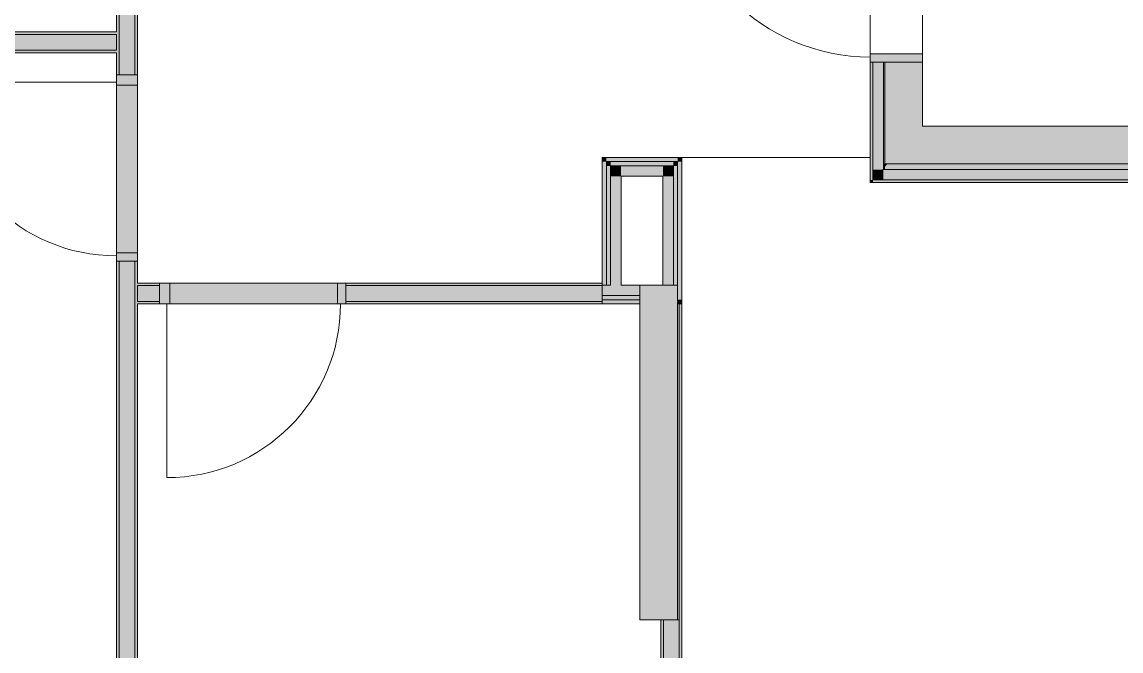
# Model space of a CAD drawing. Header units: metres. Extents: x -4 to 206, y -18 to 45.
# Drawn here: x 170.56 to 175.81, y 28.7 to 31.71 of the extents above; entities that cross this region are included whole.
import ezdxf

# ---------------------------------------------------------------- set-up
doc = ezdxf.new("R2010")
doc.units = ezdxf.units.M
doc.header["$MEASUREMENT"] = 0
for name, color, linetype in [('120 Wand Innen tragend', 7, 'Continuous'), ('130 Wand Innen', 7, 'Continuous'), ('150 Stütze', 7, 'Continuous'), ('170 Schachtwände', 7, 'Continuous'), ('815 Raumbegrenzung', 7, 'Continuous')]:
    doc.layers.add(name, color=color, linetype=linetype)
doc.linetypes.add('Grenze Bundesland', pattern='A,0,[2,415_260415_PP_VA_1_6 3 St1.Shx,S=1.5873e-05,R=0,X=0,Y=0],-0.003,0', length=0.003)

# ---------------------------------------------------------------- blocks, each defined once
blk = doc.blocks.new('Wand_39_3', base_point=(173.7142, 30.3583))
at = {"layer": '130 Wand Innen', "linetype": 'Continuous', "lineweight": 0, "true_color": 0xffffff}
blk.add_hatch(color=7, dxfattribs=at).paths.add_polyline_path([(173.6942, 30.3583), (173.6942, 28.8483), (173.7017, 28.8483), (173.7017, 30.3583)])
at = {"layer": '130 Wand Innen', "linetype": 'Continuous', "lineweight": 0, "true_color": 0x000000}
blk.add_hatch(color=18, dxfattribs=at).paths.add_polyline_path([(173.7142, 28.8483), (173.7142, 30.3583), (173.7017, 30.3583), (173.7017, 28.8483)])
at = {"layer": '130 Wand Innen', "color": 7, "linetype": 'Continuous', "lineweight": 18}
blk.add_line((173.7017, 30.3583), (173.7017, 28.8483), dxfattribs=at)
at = {"layer": '130 Wand Innen', "color": 7, "linetype": 'Continuous', "lineweight": 18, "flags": 128}
for points in [[(173.7142, 30.3583), (173.6942, 30.3583)], [(173.7142, 28.8483), (173.7142, 30.3583)], [(173.6942, 28.8483), (173.7017, 28.8483)]]:
    blk.add_lwpolyline(points, dxfattribs=at)
blk = doc.blocks.new('Wand_40_3', base_point=(171.1142, 31.5583))
at = {"layer": '130 Wand Innen', "linetype": 'Continuous', "lineweight": 0, "true_color": 0x000000}
for points in [[(171.0142, 31.6583), (168.3697, 31.6583), (168.3698, 31.6458), (171.0142, 31.6458)], [(168.37, 31.5708), (171.0142, 31.5708), (171.0142, 31.6458), (168.3698, 31.6458)], [(168.3701, 31.5583), (171.0142, 31.5583), (171.0142, 31.5708), (168.37, 31.5708)]]:
    blk.add_hatch(color=18, dxfattribs=at).paths.add_polyline_path(points)
at = {"layer": '130 Wand Innen', "color": 7, "linetype": 'Continuous', "lineweight": 18}
for p, q in [((171.0142, 31.6458), (168.3698, 31.6458)), ((168.37, 31.5708), (171.0142, 31.5708))]:
    blk.add_line(p, q, dxfattribs=at)
at = {"layer": '130 Wand Innen', "color": 7, "linetype": 'Continuous', "lineweight": 18, "flags": 128}
for points in [[(171.0142, 31.6583), (168.3697, 31.6583)], [(168.3697, 31.6583), (168.3701, 31.5583)], [(171.0142, 31.5708), (171.0142, 31.6458)], [(168.3701, 31.5583), (171.0142, 31.5583)]]:
    blk.add_lwpolyline(points, dxfattribs=at)
blk = doc.blocks.new('Wand_47_3', base_point=(174.6142, 30.9383))
at = {"layer": '120 Wand Innen tragend', "linetype": 'Continuous', "lineweight": 0, "true_color": 0x000000}
for points in [[(174.6842, 31.0283), (174.6975, 31.0283), (174.8642, 31.2083), (174.6842, 31.2083)], [(174.8642, 31.2083), (174.6975, 31.0283), (174.8642, 31.0283)], [(177.5342, 31.2083), (174.8642, 31.2083), (174.8642, 31.0283), (177.5342, 31.0283)], [(174.6267, 31.0008), (174.6267, 30.9518), (174.6721, 31.0008)], [(174.6767, 31.0008), (174.6721, 31.0008), (174.6267, 30.9518), (174.6267, 30.9508), (174.6767, 30.9508)], [(177.4767, 31.0008), (174.6767, 31.0008), (174.6767, 30.9508), (177.4767, 30.9508)], [(174.6258, 30.9508), (174.6142, 30.9508), (174.6142, 30.9383)], [(174.6258, 30.9508), (174.6142, 30.9383), (174.6267, 30.9383), (174.6267, 30.9508)], [(177.4642, 30.9508), (174.6267, 30.9508), (174.6267, 30.9383), (177.4642, 30.9383)]]:
    blk.add_hatch(color=18, dxfattribs=at).paths.add_polyline_path(points)
at = {"layer": '120 Wand Innen tragend', "linetype": 'Continuous', "lineweight": 0, "true_color": 0xffffff}
for points in [[(174.6767, 31.0283), (174.6767, 31.0058), (174.6842, 31.0139), (174.6842, 31.0283)], [(174.6842, 31.0283), (174.6842, 31.0139), (174.6975, 31.0283)], [(177.5267, 31.0283), (174.6975, 31.0283), (174.6842, 31.0139), (174.6842, 31.0008), (177.5267, 31.0008)], [(174.6842, 31.0139), (174.6767, 31.0058), (174.6767, 31.0008), (174.6842, 31.0008)]]:
    blk.add_hatch(color=7, dxfattribs=at).paths.add_polyline_path(points)
at = {"layer": '120 Wand Innen tragend', "color": 7, "linetype": 'Continuous', "lineweight": 18}
for p, q in [((174.6842, 31.2083), (174.6842, 31.0283)), ((174.6975, 31.0283), (174.6842, 31.0283)), ((174.6975, 31.0283), (174.8642, 31.0283)), ((174.8642, 31.0283), (177.5342, 31.0283))]:
    blk.add_line(p, q, dxfattribs=at)
at = {"layer": '120 Wand Innen tragend', "color": 7, "linetype": 'Continuous', "lineweight": 13}
for p, q in [((174.6767, 31.0283), (174.6767, 31.0058)), ((174.6267, 31.0008), (174.6267, 30.9518)), ((174.6767, 31.0058), (174.6767, 31.0008)), ((174.6767, 31.0008), (174.6842, 31.0008)), ((174.6842, 31.0008), (177.5267, 31.0008)), ((174.6267, 30.9518), (174.6267, 30.9508)), ((174.6267, 30.9508), (174.6767, 30.9508)), ((174.6767, 30.9508), (177.4767, 30.9508))]:
    blk.add_line(p, q, dxfattribs=at)
at = {"layer": '120 Wand Innen tragend', "color": 7, "linetype": 'Continuous', "lineweight": 18, "flags": 128}
blk.add_lwpolyline([(181.3242, 31.2083), (174.8642, 31.2083)], dxfattribs=at)
at = {"layer": '120 Wand Innen tragend', "color": 7, "linetype": 'Continuous', "lineweight": 13, "flags": 128}
for points in [[(174.6142, 30.9383), (174.6142, 30.9508)], [(174.6142, 30.9383), (177.4642, 30.9383)]]:
    blk.add_lwpolyline(points, dxfattribs=at)
blk = doc.blocks.new('Metall Zargentür Typ3 27[7]_3', base_point=(168.0292, 39.9833))
at = {"layer": '120 Wand Innen tragend', "linetype": 'Continuous', "lineweight": 0, "true_color": 0xffffff}
for points in [[(174.6142, 32.5033), (174.6142, 32.4533), (174.8642, 32.4533), (174.8642, 32.5033)], [(174.8642, 31.5133), (174.8642, 31.5533), (174.6142, 31.5533), (174.6142, 31.5133)]]:
    blk.add_hatch(color=7, dxfattribs=at).paths.add_polyline_path(points)
at = {"layer": '120 Wand Innen tragend', "color": 7, "linetype": 'Grenze Bundesland', "lineweight": 13, "ltscale": 200}
for p, q in [((174.6142, 31.5133), (174.6142, 32.5033)), ((174.8642, 31.5133), (174.8642, 32.5033))]:
    blk.add_line(p, q, dxfattribs=at)
at = {"layer": '120 Wand Innen tragend', "color": 7, "linetype": 'Continuous', "lineweight": 13}
for p, q in [((174.6142, 32.5033), (174.6142, 32.4533)), ((174.8642, 32.5033), (174.6142, 32.5033)), ((174.6142, 32.5033), (174.6267, 32.5033)), ((174.6142, 32.5033), (174.6267, 32.5033)), ((174.6267, 32.5033), (174.6767, 32.5033)), ((174.6267, 32.5033), (174.6767, 32.5033)), ((174.6767, 32.5033), (174.6842, 32.5033)), ((174.6767, 32.5033), (174.6842, 32.5033)), ((174.8642, 32.4533), (174.8642, 32.5033)), ((174.6142, 32.4683), (173.6842, 32.4683)), ((174.6142, 32.4533), (174.8642, 32.4533)), ((174.8642, 31.5533), (174.6142, 31.5533)), ((174.6142, 31.5533), (174.6142, 31.5133)), ((174.8642, 31.5133), (174.8642, 31.5533)), ((174.6142, 31.5133), (174.8642, 31.5133)), ((174.6142, 31.5133), (174.6267, 31.5133)), ((174.6142, 31.5133), (174.6267, 31.5133)), ((174.6267, 31.5133), (174.6767, 31.5133)), ((174.6267, 31.5133), (174.6767, 31.5133)), ((174.6767, 31.5133), (174.6842, 31.5133)), ((174.6767, 31.5133), (174.6842, 31.5133))]:
    blk.add_line(p, q, dxfattribs=at)
at = {"layer": '120 Wand Innen tragend', "color": 7, "linetype": 'Continuous', "lineweight": 18}
for p, q in [((174.6842, 32.5033), (174.8642, 32.5033)), ((174.6842, 32.5033), (174.8642, 32.5033)), ((174.6842, 31.5133), (174.8642, 31.5133)), ((174.6842, 31.5133), (174.8642, 31.5133))]:
    blk.add_line(p, q, dxfattribs=at)
at = {"layer": '120 Wand Innen tragend', "color": 7, "linetype": 'Continuous', "lineweight": 13}
blk.add_arc((174.6142, 32.4683), 0.93, 180, 270, dxfattribs=at)
blk = doc.blocks.new('Wand_50_3', base_point=(174.6142, 30.9383))
at = {"layer": '120 Wand Innen tragend', "linetype": 'Continuous', "lineweight": 0, "true_color": 0x000000}
for points in [[(174.6842, 32.8483), (174.6842, 32.7283), (174.7063, 32.7283), (174.8642, 32.8483)], [(174.7063, 32.7283), (174.8642, 32.7283), (174.8642, 32.8483)], [(174.6767, 32.7208), (174.6267, 32.7208), (174.6267, 32.6708), (174.6306, 32.6708), (174.6767, 32.7058)], [(174.6767, 32.6708), (174.6767, 32.7058), (174.6306, 32.6708)], [(174.6842, 32.7208), (174.6964, 32.7208), (174.7063, 32.7283), (174.6842, 32.7283)], [(174.6842, 32.7115), (174.6842, 32.5033), (174.8642, 32.5033), (174.8642, 32.7283), (174.7063, 32.7283)], [(174.6842, 32.7115), (174.6964, 32.7208), (174.6842, 32.7208)], [(174.6142, 32.6708), (174.6142, 32.6583), (174.6267, 32.6678), (174.6267, 32.6708)], [(174.6267, 32.6678), (174.6142, 32.6583), (174.6267, 32.6583)], [(174.6267, 32.6583), (174.6142, 32.6583), (174.6142, 32.5033), (174.6267, 32.5033)], [(174.6267, 32.6678), (174.6306, 32.6708), (174.6267, 32.6708)], [(174.6306, 32.6708), (174.6267, 32.6678), (174.6267, 32.5033), (174.6767, 32.5033), (174.6767, 32.6708)], [(174.6142, 30.9508), (174.6258, 30.9508), (174.6267, 30.9518), (174.6267, 31.5133), (174.6142, 31.5133)], [(174.6267, 31.0008), (174.6721, 31.0008), (174.6767, 31.0058), (174.6767, 31.5133), (174.6267, 31.5133)], [(174.6842, 31.2083), (174.8642, 31.2083), (174.8642, 31.5133), (174.6842, 31.5133)], [(174.6767, 31.0058), (174.6721, 31.0008), (174.6767, 31.0008)], [(174.6267, 30.9518), (174.6258, 30.9508), (174.6267, 30.9508)]]:
    blk.add_hatch(color=18, dxfattribs=at).paths.add_polyline_path(points)
at = {"layer": '120 Wand Innen tragend', "linetype": 'Continuous', "lineweight": 0, "true_color": 0xffffff}
for points in [[(174.6842, 32.7283), (174.6767, 32.7283), (174.6767, 32.7208), (174.6842, 32.7208)], [(174.6842, 32.7208), (174.6767, 32.7208), (174.6767, 32.7058), (174.6842, 32.7115)], [(174.6767, 32.7058), (174.6767, 32.5033), (174.6842, 32.5033), (174.6842, 32.7115)], [(174.6767, 31.0283), (174.6842, 31.0283), (174.6842, 31.5133), (174.6767, 31.5133)]]:
    blk.add_hatch(color=7, dxfattribs=at).paths.add_polyline_path(points)
at = {"layer": '120 Wand Innen tragend', "color": 7, "linetype": 'Continuous', "lineweight": 13}
for p, q in [((174.6767, 32.7208), (174.6267, 32.7208)), ((174.6767, 32.7208), (174.6767, 32.7058)), ((174.6767, 32.7058), (174.6767, 32.5033)), ((174.6267, 32.6708), (174.6142, 32.6708)), ((174.6267, 32.6708), (174.6267, 32.6678)), ((174.6267, 32.6678), (174.6267, 32.5033)), ((174.6142, 32.5033), (174.6267, 32.5033)), ((174.6267, 32.5033), (174.6767, 32.5033)), ((174.6767, 32.5033), (174.6842, 32.5033)), ((174.6142, 31.5133), (174.6267, 31.5133)), ((174.6267, 31.5133), (174.6267, 31.0008)), ((174.6267, 31.5133), (174.6767, 31.5133)), ((174.6767, 31.5133), (174.6767, 31.0283)), ((174.6767, 31.5133), (174.6842, 31.5133)), ((174.6767, 31.0283), (174.6767, 31.0058)), ((174.6267, 31.0008), (174.6267, 30.9518)), ((174.6767, 31.0058), (174.6767, 31.0008)), ((174.6267, 30.9518), (174.6267, 30.9508))]:
    blk.add_line(p, q, dxfattribs=at)
at = {"layer": '120 Wand Innen tragend', "color": 7, "linetype": 'Continuous', "lineweight": 18}
for p, q in [((174.6842, 32.7283), (174.6767, 32.7283)), ((174.6842, 32.7283), (174.6842, 32.7208)), ((174.6842, 32.7208), (174.6842, 32.7115)), ((174.6842, 32.7115), (174.6842, 32.5033)), ((174.6842, 32.5033), (174.8642, 32.5033)), ((174.6842, 31.5133), (174.6842, 31.2083)), ((174.6842, 31.5133), (174.8642, 31.5133)), ((174.6842, 31.2083), (174.6842, 31.0283))]:
    blk.add_line(p, q, dxfattribs=at)
at = {"layer": '120 Wand Innen tragend', "color": 7, "linetype": 'Continuous', "lineweight": 18, "flags": 128}
for points in [[(174.8642, 32.8483), (174.6842, 32.8483)], [(174.8642, 32.5033), (174.8642, 32.8483)], [(174.8642, 31.2083), (174.8642, 31.5133)]]:
    blk.add_lwpolyline(points, dxfattribs=at)
at = {"layer": '120 Wand Innen tragend', "color": 7, "linetype": 'Continuous', "lineweight": 13, "flags": 128}
for points in [[(174.6142, 32.6583), (174.6142, 32.5033)], [(174.6142, 31.5133), (174.6142, 30.9508)]]:
    blk.add_lwpolyline(points, dxfattribs=at)
at = {"layer": '120 Wand Innen tragend', "color": 7, "linetype": 'Continuous', "lineweight": 13}
blk.add_blockref('Metall Zargentür Typ3 27[7]_3', (168.0292, 39.9833), dxfattribs=at)
blk = doc.blocks.new('Metall Zargentür Typ3 27[12]_3', base_point=(168.0292, 39.9833))
at = {"layer": '130 Wand Innen', "linetype": 'Continuous', "lineweight": 0, "true_color": 0xffffff}
for points in [[(171.1142, 32.6533), (171.0142, 32.6533), (171.0142, 32.6133), (171.1142, 32.6133)], [(171.0142, 31.7633), (171.1142, 31.7633), (171.1142, 31.8133), (171.0142, 31.8133)]]:
    blk.add_hatch(color=7, dxfattribs=at).paths.add_polyline_path(points)
at = {"layer": '130 Wand Innen', "color": 7, "linetype": 'Continuous', "lineweight": 13}
for p, q in [((171.0142, 32.6533), (171.0142, 31.7633)), ((171.0142, 32.6133), (171.0142, 32.6533)), ((171.0142, 32.6533), (171.1142, 32.6533)), ((171.1142, 32.6533), (171.1142, 31.7633)), ((171.1142, 32.6533), (171.1142, 32.6133)), ((171.1142, 32.6133), (171.0142, 32.6133)), ((171.0142, 31.7633), (171.0142, 31.8133)), ((171.0142, 31.8133), (171.1142, 31.8133)), ((171.1142, 31.8133), (171.1142, 31.7633)), ((171.0142, 31.7983), (170.1842, 31.7983)), ((171.1142, 31.7633), (171.0142, 31.7633))]:
    blk.add_line(p, q, dxfattribs=at)
at = {"layer": '130 Wand Innen', "color": 7, "linetype": 'Continuous', "lineweight": 18}
for p, q in [((171.0267, 32.6533), (171.0142, 32.6533)), ((171.0267, 32.6533), (171.0142, 32.6533)), ((171.1017, 32.6533), (171.0267, 32.6533)), ((171.1017, 32.6533), (171.0267, 32.6533)), ((171.1142, 32.6533), (171.1017, 32.6533)), ((171.1142, 32.6533), (171.1017, 32.6533)), ((171.0267, 31.7633), (171.0142, 31.7633)), ((171.0267, 31.7633), (171.0142, 31.7633)), ((171.1017, 31.7633), (171.0267, 31.7633)), ((171.1017, 31.7633), (171.0267, 31.7633)), ((171.1142, 31.7633), (171.1017, 31.7633)), ((171.1142, 31.7633), (171.1017, 31.7633))]:
    blk.add_line(p, q, dxfattribs=at)
at = {"layer": '130 Wand Innen', "color": 7, "linetype": 'Continuous', "lineweight": 13}
blk.add_arc((171.0142, 31.7983), 0.83, 90, 180, dxfattribs=at)
blk = doc.blocks.new('Metall Zargentür Typ3 27[13]_3', base_point=(168.0292, 39.9833))
at = {"layer": '130 Wand Innen', "linetype": 'Continuous', "lineweight": 0, "true_color": 0xffffff}
for points in [[(171.0142, 31.4533), (171.0142, 31.4033), (171.1142, 31.4033), (171.1142, 31.4533)], [(171.1142, 30.5633), (171.1142, 30.6033), (171.0142, 30.6033), (171.0142, 30.5633)]]:
    blk.add_hatch(color=7, dxfattribs=at).paths.add_polyline_path(points)
at = {"layer": '130 Wand Innen', "color": 7, "linetype": 'Continuous', "lineweight": 13}
for p, q in [((171.0142, 30.5633), (171.0142, 31.4533)), ((171.0142, 31.4533), (171.0142, 31.4033)), ((171.1142, 31.4533), (171.0142, 31.4533)), ((171.1142, 30.5633), (171.1142, 31.4533)), ((171.1142, 31.4033), (171.1142, 31.4533)), ((171.0142, 31.4183), (170.1842, 31.4183)), ((171.0142, 31.4033), (171.1142, 31.4033)), ((171.1142, 30.6033), (171.0142, 30.6033)), ((171.0142, 30.6033), (171.0142, 30.5633)), ((171.1142, 30.5633), (171.1142, 30.6033)), ((171.0142, 30.5633), (171.1142, 30.5633))]:
    blk.add_line(p, q, dxfattribs=at)
at = {"layer": '130 Wand Innen', "color": 7, "linetype": 'Continuous', "lineweight": 18}
for p, q in [((171.0267, 31.4533), (171.0142, 31.4533)), ((171.0267, 31.4533), (171.0142, 31.4533)), ((171.1017, 31.4533), (171.0267, 31.4533)), ((171.1017, 31.4533), (171.0267, 31.4533)), ((171.1142, 31.4533), (171.1017, 31.4533)), ((171.1142, 31.4533), (171.1017, 31.4533)), ((171.0267, 30.5633), (171.0142, 30.5633)), ((171.0267, 30.5633), (171.0142, 30.5633)), ((171.1017, 30.5633), (171.0267, 30.5633)), ((171.1017, 30.5633), (171.0267, 30.5633)), ((171.1142, 30.5633), (171.1017, 30.5633)), ((171.1142, 30.5633), (171.1017, 30.5633))]:
    blk.add_line(p, q, dxfattribs=at)
at = {"layer": '130 Wand Innen', "color": 7, "linetype": 'Continuous', "lineweight": 13}
blk.add_arc((171.0142, 31.4183), 0.83, 180, 270, dxfattribs=at)
blk = doc.blocks.new('Wand_63_3', base_point=(171.1142, 32.6583))
at = {"layer": '130 Wand Innen', "linetype": 'Continuous', "lineweight": 0, "true_color": 0x000000}
for points in [[(171.0142, 32.6583), (171.0142, 32.6533), (171.0267, 32.6533), (171.0267, 32.6583)], [(171.0267, 32.6583), (171.0267, 32.6533), (171.1017, 32.6533), (171.1017, 32.6583)], [(171.1017, 32.6583), (171.1017, 32.6533), (171.1142, 32.6533), (171.1142, 32.6583)], [(171.0267, 31.7633), (171.0142, 31.7633), (171.0142, 31.4533), (171.0267, 31.4533)], [(171.0267, 31.7633), (171.0267, 31.4533), (171.1017, 31.4533), (171.1017, 31.7633)], [(171.1017, 31.4533), (171.1142, 31.4533), (171.1142, 31.7633), (171.1017, 31.7633)], [(171.0142, 25.2933), (171.0267, 25.2933), (171.0267, 30.5633), (171.0142, 30.5633)], [(171.0267, 30.5633), (171.0267, 25.2933), (171.1017, 25.2933), (171.1017, 30.5633)], [(171.1017, 30.5633), (171.1017, 25.2933), (171.1142, 25.2933), (171.1142, 30.5633)]]:
    blk.add_hatch(color=18, dxfattribs=at).paths.add_polyline_path(points)
at = {"layer": '130 Wand Innen', "linetype": 'Continuous', "lineweight": 13, "true_color": 0xf9f8f6}
for points in [[(171.1142, 31.7633), (171.1142, 32.6533), (171.0142, 32.6533), (171.0142, 31.7633)], [(171.1142, 31.4533), (171.0142, 31.4533), (171.0142, 30.5633), (171.1142, 30.5633)]]:
    blk.add_hatch(color=7, dxfattribs=at).paths.add_polyline_path(points)
at = {"layer": '130 Wand Innen', "color": 7, "linetype": 'Continuous', "lineweight": 18}
for p, q in [((171.0267, 32.6533), (171.0142, 32.6533)), ((171.0267, 32.6583), (171.0267, 32.6533)), ((171.1017, 32.6533), (171.0267, 32.6533)), ((171.1017, 32.6533), (171.1017, 32.6583)), ((171.1142, 32.6533), (171.1017, 32.6533)), ((171.0267, 31.7633), (171.0142, 31.7633)), ((171.0267, 31.7633), (171.0267, 31.4533)), ((171.1017, 31.7633), (171.0267, 31.7633)), ((171.1017, 31.4533), (171.1017, 31.7633)), ((171.1142, 31.7633), (171.1017, 31.7633)), ((171.0267, 31.4533), (171.0142, 31.4533)), ((171.1017, 31.4533), (171.0267, 31.4533)), ((171.1142, 31.4533), (171.1017, 31.4533)), ((171.0267, 30.5633), (171.0142, 30.5633)), ((171.0267, 30.5633), (171.0267, 25.2933)), ((171.1017, 30.5633), (171.0267, 30.5633)), ((171.1017, 25.2933), (171.1017, 30.5633)), ((171.1142, 30.5633), (171.1017, 30.5633))]:
    blk.add_line(p, q, dxfattribs=at)
at = {"layer": '130 Wand Innen', "color": 7, "linetype": 'Continuous', "lineweight": 18, "flags": 128}
for points in [[(171.0142, 32.6583), (171.0142, 32.6533)], [(171.1142, 32.6583), (171.0142, 32.6583)], [(171.1142, 32.6533), (171.1142, 32.6583)], [(171.0142, 31.7633), (171.0142, 31.6583)], [(171.1142, 31.4533), (171.1142, 31.7633)], [(171.0142, 31.6458), (171.0142, 31.5708)], [(171.0142, 31.5583), (171.0142, 31.4533)], [(171.0142, 30.5633), (171.0142, 25.2933)], [(171.1142, 30.4583), (171.1142, 30.5633)], [(171.1142, 30.3708), (171.1142, 30.4458)], [(171.1142, 25.2933), (171.1142, 30.3583)], [(171.0142, 25.2933), (171.1142, 25.2933)]]:
    blk.add_lwpolyline(points, dxfattribs=at)
at = {"layer": '130 Wand Innen', "color": 7, "linetype": 'Continuous', "lineweight": 13}
for name in ['Metall Zargentür Typ3 27[12]_3', 'Metall Zargentür Typ3 27[13]_3']:
    blk.add_blockref(name, (168.0292, 39.9833), dxfattribs=at)
blk = doc.blocks.new('Metall Zargentür Typ3 27[16]_3', base_point=(168.0292, 39.9833))
at = {"layer": '130 Wand Innen', "linetype": 'Continuous', "lineweight": 0, "true_color": 0xffffff}
for points in [[(171.2192, 30.3583), (171.2692, 30.3583), (171.2692, 30.4583), (171.2192, 30.4583)], [(172.1092, 30.4583), (172.0692, 30.4583), (172.0692, 30.3583), (172.1092, 30.3583)]]:
    blk.add_hatch(color=7, dxfattribs=at).paths.add_polyline_path(points)
at = {"layer": '130 Wand Innen', "color": 7, "linetype": 'Continuous', "lineweight": 13}
for p, q in [((172.1092, 30.4583), (171.2192, 30.4583)), ((171.2692, 30.4583), (171.2192, 30.4583)), ((171.2192, 30.4583), (171.2192, 30.3583)), ((171.2692, 30.3583), (171.2692, 30.4583)), ((172.1092, 30.4583), (172.0692, 30.4583)), ((172.0692, 30.4583), (172.0692, 30.3583)), ((172.1092, 30.3583), (172.1092, 30.4583)), ((172.1092, 30.3583), (171.2192, 30.3583)), ((171.2192, 30.3583), (171.2692, 30.3583)), ((171.2542, 30.3583), (171.2542, 29.5283)), ((172.0692, 30.3583), (172.1092, 30.3583))]:
    blk.add_line(p, q, dxfattribs=at)
at = {"layer": '130 Wand Innen', "color": 7, "linetype": 'Continuous', "lineweight": 18}
for p, q in [((171.2192, 30.4583), (171.2192, 30.4458)), ((171.2192, 30.4583), (171.2192, 30.4458)), ((171.2192, 30.4458), (171.2192, 30.3708)), ((171.2192, 30.4458), (171.2192, 30.3708)), ((172.1092, 30.4583), (172.1092, 30.4458)), ((172.1092, 30.4583), (172.1092, 30.4458)), ((172.1092, 30.4458), (172.1092, 30.3708)), ((172.1092, 30.4458), (172.1092, 30.3708)), ((171.2192, 30.3708), (171.2192, 30.3583)), ((171.2192, 30.3708), (171.2192, 30.3583)), ((172.1092, 30.3708), (172.1092, 30.3583)), ((172.1092, 30.3708), (172.1092, 30.3583))]:
    blk.add_line(p, q, dxfattribs=at)
at = {"layer": '130 Wand Innen', "color": 7, "linetype": 'Continuous', "lineweight": 13}
blk.add_arc((171.2542, 30.3583), 0.83, 270, 0, dxfattribs=at)
blk = doc.blocks.new('Wand_66_3', base_point=(173.3342, 30.3583))
at = {"layer": '130 Wand Innen', "linetype": 'Continuous', "lineweight": 0, "true_color": 0x000000}
for points in [[(171.1142, 30.4583), (171.1142, 30.4458), (171.2192, 30.4458), (171.2192, 30.4583)], [(171.1142, 30.3708), (171.2192, 30.3708), (171.2192, 30.4458), (171.1142, 30.4458)], [(172.1092, 30.4458), (173.3342, 30.4458), (173.3342, 30.4583), (172.1092, 30.4583)], [(172.1092, 30.3708), (173.3342, 30.3708), (173.3342, 30.4458), (172.1092, 30.4458)], [(171.2192, 30.3708), (171.1142, 30.3708), (171.1142, 30.3583), (171.2192, 30.3583)], [(172.1092, 30.3708), (172.1092, 30.3583), (173.3342, 30.3583), (173.3342, 30.3708)]]:
    blk.add_hatch(color=18, dxfattribs=at).paths.add_polyline_path(points)
at = {"layer": '130 Wand Innen', "linetype": 'Continuous', "lineweight": 13, "true_color": 0xf9f8f6}
blk.add_hatch(color=7, dxfattribs=at).paths.add_polyline_path([(171.2192, 30.4583), (171.2192, 30.3583), (172.1092, 30.3583), (172.1092, 30.4583)])
at = {"layer": '130 Wand Innen', "color": 7, "linetype": 'Continuous', "lineweight": 18}
for p, q in [((171.2192, 30.4458), (171.1142, 30.4458)), ((171.2192, 30.4583), (171.2192, 30.4458)), ((171.2192, 30.4458), (171.2192, 30.3708)), ((172.1092, 30.4583), (172.1092, 30.4458)), ((173.3342, 30.4458), (172.1092, 30.4458)), ((172.1092, 30.4458), (172.1092, 30.3708)), ((171.1142, 30.3708), (171.2192, 30.3708)), ((171.2192, 30.3708), (171.2192, 30.3583)), ((172.1092, 30.3708), (173.3342, 30.3708)), ((172.1092, 30.3708), (172.1092, 30.3583))]:
    blk.add_line(p, q, dxfattribs=at)
at = {"layer": '130 Wand Innen', "color": 7, "linetype": 'Continuous', "lineweight": 18, "flags": 128}
for points in [[(171.2192, 30.4583), (171.1142, 30.4583)], [(171.1142, 30.4458), (171.1142, 30.3708)], [(173.3342, 30.4583), (172.1092, 30.4583)], [(173.3342, 30.3583), (173.3342, 30.4583)], [(171.1142, 30.3583), (171.2192, 30.3583)], [(172.1092, 30.3583), (173.3342, 30.3583)]]:
    blk.add_lwpolyline(points, dxfattribs=at)
at = {"layer": '130 Wand Innen', "color": 7, "linetype": 'Continuous', "lineweight": 13}
blk.add_blockref('Metall Zargentür Typ3 27[16]_3', (168.0292, 39.9833), dxfattribs=at)
blk = doc.blocks.new('Wand_110_3', base_point=(173.7142, 30.3583))
at = {"layer": '170 Schachtwände', "linetype": 'Continuous', "lineweight": 0, "true_color": 0x000000}
for points in [[(173.3342, 30.4483), (173.3342, 30.3983), (173.5142, 30.3983), (173.5142, 30.4483)], [(173.3342, 30.3983), (173.3342, 30.3783), (173.5142, 30.3783), (173.5142, 30.3983)], [(173.3342, 30.3783), (173.3342, 30.3583), (173.5142, 30.3583), (173.5142, 30.3783)], [(173.6942, 30.3783), (173.7142, 30.3583), (173.7142, 30.3783)], [(173.6942, 30.3583), (173.7142, 30.3583), (173.6942, 30.3783)]]:
    blk.add_hatch(color=18, dxfattribs=at).paths.add_polyline_path(points)
at = {"layer": '170 Schachtwände', "color": 7, "linetype": 'Continuous', "lineweight": 18}
for p, q in [((173.3342, 30.3983), (173.5142, 30.3983)), ((173.3342, 30.3783), (173.5142, 30.3783))]:
    blk.add_line(p, q, dxfattribs=at)
at = {"layer": '170 Schachtwände', "color": 7, "linetype": 'Continuous', "lineweight": 18, "flags": 128}
for points in [[(173.3742, 30.4483), (173.3342, 30.4483)], [(173.3342, 30.3983), (173.3342, 30.4483)], [(173.5142, 30.4483), (173.4242, 30.4483)], [(173.3342, 30.3783), (173.3342, 30.3983)], [(173.3342, 30.3583), (173.3342, 30.3783)], [(173.3342, 30.3583), (173.5142, 30.3583)], [(173.6942, 30.3583), (173.7142, 30.3583)], [(173.7142, 30.3583), (173.7142, 30.3783)]]:
    blk.add_lwpolyline(points, dxfattribs=at)
blk = doc.blocks.new('Wand_111_3', base_point=(173.7142, 31.0583))
at = {"layer": '170 Schachtwände', "linetype": 'Continuous', "lineweight": 0, "true_color": 0x000000}
for points in [[(173.3542, 31.0383), (173.3342, 31.0583), (173.3342, 31.0383)], [(173.3542, 31.0583), (173.3342, 31.0583), (173.3542, 31.0383)], [(173.3542, 31.0383), (173.6942, 31.0383), (173.6942, 31.0583), (173.3542, 31.0583)], [(173.3742, 31.0183), (173.3542, 31.0383), (173.3542, 31.0183)], [(173.3742, 31.0383), (173.3542, 31.0383), (173.3742, 31.0183)], [(173.3742, 31.0183), (173.6742, 31.0183), (173.6742, 31.0383), (173.3742, 31.0383)], [(173.6742, 31.0183), (173.6942, 31.0183), (173.6942, 31.0383)], [(173.6742, 31.0183), (173.6942, 31.0383), (173.6742, 31.0383)], [(173.6942, 31.0383), (173.7142, 31.0383), (173.7142, 31.0583)], [(173.6942, 31.0383), (173.7142, 31.0583), (173.6942, 31.0583)], [(173.4242, 30.9683), (173.3742, 31.0183), (173.3742, 30.9683)], [(173.4242, 31.0183), (173.3742, 31.0183), (173.4242, 30.9683)], [(173.4242, 30.9683), (173.6242, 30.9683), (173.6242, 31.0183), (173.4242, 31.0183)], [(173.6242, 30.9683), (173.6742, 30.9683), (173.6742, 31.0183)], [(173.6242, 30.9683), (173.6742, 31.0183), (173.6242, 31.0183)]]:
    blk.add_hatch(color=18, dxfattribs=at).paths.add_polyline_path(points)
at = {"layer": '170 Schachtwände', "color": 7, "linetype": 'Continuous', "lineweight": 18}
for p, q in [((173.3742, 31.0383), (173.3542, 31.0383)), ((173.6742, 31.0383), (173.3742, 31.0383)), ((173.6942, 31.0383), (173.6742, 31.0383)), ((173.3742, 31.0183), (173.3742, 30.9683)), ((173.4242, 31.0183), (173.3742, 31.0183)), ((173.6242, 31.0183), (173.4242, 31.0183)), ((173.6742, 31.0183), (173.6242, 31.0183)), ((173.6742, 30.9683), (173.6742, 31.0183))]:
    blk.add_line(p, q, dxfattribs=at)
at = {"layer": '170 Schachtwände', "color": 7, "linetype": 'Continuous', "lineweight": 18, "flags": 128}
for points in [[(173.3342, 31.0583), (173.3342, 31.0383)], [(173.7142, 31.0583), (173.3342, 31.0583)], [(173.7142, 31.0583), (173.7142, 31.0383)], [(173.4242, 30.9683), (173.6242, 30.9683)]]:
    blk.add_lwpolyline(points, dxfattribs=at)
blk = doc.blocks.new('Wand_112_3', base_point=(173.3342, 31.0583))
at = {"layer": '170 Schachtwände', "linetype": 'Continuous', "lineweight": 0, "true_color": 0x000000}
for points in [[(173.3342, 31.0383), (173.3342, 30.4483), (173.3542, 30.4483), (173.3542, 31.0383)], [(173.3542, 31.0183), (173.3542, 30.4483), (173.3742, 30.4483), (173.3742, 31.0183)], [(173.3742, 30.9683), (173.3742, 30.4483), (173.4242, 30.4483), (173.4242, 30.9683)]]:
    blk.add_hatch(color=18, dxfattribs=at).paths.add_polyline_path(points)
at = {"layer": '170 Schachtwände', "color": 7, "linetype": 'Continuous', "lineweight": 18}
for p, q in [((173.3542, 31.0383), (173.3542, 31.0183)), ((173.3542, 31.0183), (173.3542, 30.4483)), ((173.3742, 31.0183), (173.3742, 30.9683)), ((173.3742, 30.9683), (173.3742, 30.4483))]:
    blk.add_line(p, q, dxfattribs=at)
at = {"layer": '170 Schachtwände', "color": 7, "linetype": 'Continuous', "lineweight": 18, "flags": 128}
for points in [[(173.3342, 31.0383), (173.3342, 30.4483)], [(173.4242, 30.4483), (173.4242, 30.9683)], [(173.3342, 30.4483), (173.3542, 30.4483)], [(173.3542, 30.4483), (173.3742, 30.4483)]]:
    blk.add_lwpolyline(points, dxfattribs=at)
blk = doc.blocks.new('Wand_113_3', base_point=(173.7142, 31.0583))
at = {"layer": '170 Schachtwände', "linetype": 'Continuous', "lineweight": 0, "true_color": 0x000000}
for points in [[(173.6942, 31.0383), (173.6942, 30.3783), (173.7142, 30.3783), (173.7142, 31.0383)], [(173.6242, 30.9683), (173.6242, 30.4483), (173.6742, 30.4483), (173.6742, 30.9683)], [(173.6942, 31.0183), (173.6742, 31.0183), (173.6742, 30.4483), (173.6942, 30.4483)]]:
    blk.add_hatch(color=18, dxfattribs=at).paths.add_polyline_path(points)
at = {"layer": '170 Schachtwände', "color": 7, "linetype": 'Continuous', "lineweight": 18}
for p, q in [((173.6942, 31.0183), (173.6942, 31.0383)), ((173.6742, 30.9683), (173.6742, 31.0183)), ((173.6742, 30.4483), (173.6742, 30.9683)), ((173.6942, 30.4483), (173.6942, 31.0183))]:
    blk.add_line(p, q, dxfattribs=at)
at = {"layer": '170 Schachtwände', "color": 7, "linetype": 'Continuous', "lineweight": 18, "flags": 128}
for points in [[(173.7142, 30.3783), (173.7142, 31.0383)], [(173.6242, 30.9683), (173.6242, 30.4483)]]:
    blk.add_lwpolyline(points, dxfattribs=at)
blk = doc.blocks.new('Wand_121_3', base_point=(173.7142, 28.8483))
at = {"layer": '130 Wand Innen', "linetype": 'Continuous', "lineweight": 0, "true_color": 0x000000}
for points in [[(173.6142, 28.8483), (173.6142, 25.2933), (173.6267, 25.2933), (173.6267, 28.8483)], [(173.7017, 25.2933), (173.7017, 28.8483), (173.6267, 28.8483), (173.6267, 25.2933)], [(173.7142, 25.2933), (173.7142, 28.8483), (173.7017, 28.8483), (173.7017, 25.2933)]]:
    blk.add_hatch(color=18, dxfattribs=at).paths.add_polyline_path(points)
at = {"layer": '130 Wand Innen', "color": 7, "linetype": 'Continuous', "lineweight": 18}
for p, q in [((173.6267, 28.8483), (173.6267, 25.2933)), ((173.7017, 25.2933), (173.7017, 28.8483))]:
    blk.add_line(p, q, dxfattribs=at)
at = {"layer": '130 Wand Innen', "color": 7, "linetype": 'Continuous', "lineweight": 18, "flags": 128}
for points in [[(173.6142, 28.8483), (173.6142, 25.2933)], [(173.7017, 28.8483), (173.6942, 28.8483)], [(173.7142, 25.2933), (173.7142, 28.8483)], [(173.6142, 25.2933), (173.7142, 25.2933)]]:
    blk.add_lwpolyline(points, dxfattribs=at)
blk = doc.blocks.new('Stütze_7_3', base_point=(173.6042, 29.6483))
at = {"layer": '150 Stütze', "linetype": 'Continuous', "lineweight": 0, "true_color": 0x000000}
blk.add_hatch(color=18, dxfattribs=at).paths.add_polyline_path([(173.5142, 28.8483), (173.6942, 28.8483), (173.6942, 30.4483), (173.5142, 30.4483)])
at = {"layer": '150 Stütze', "color": 7, "linetype": 'Continuous', "lineweight": 18, "flags": 128}
blk.add_lwpolyline([(173.5142, 28.8483), (173.6942, 28.8483), (173.6942, 30.4483), (173.5142, 30.4483)], close=True, dxfattribs=at)

msp = doc.modelspace()

# ---------------------------------------------------------------- linework, layer by layer
at = {"layer": '815 Raumbegrenzung', "color": 8, "linetype": 'Continuous', "lineweight": 13}
msp.add_line((173.7142, 31.0583), (174.6142, 31.0583), dxfattribs=at)

# ---------------------------------------------------------------- block references
at = {"layer": '120 Wand Innen tragend', "color": 7, "lineweight": 25}
for name in ['Wand_50_3', 'Wand_47_3']:
    msp.add_blockref(name, (174.6142, 30.9383), dxfattribs=at)
at = {"layer": '130 Wand Innen', "color": 7, "lineweight": 35}
for name, p in [('Wand_63_3', (171.1142, 32.6583)), ('Wand_40_3', (171.1142, 31.5583)), ('Wand_66_3', (173.3342, 30.3583)), ('Wand_39_3', (173.7142, 30.3583)), ('Wand_121_3', (173.7142, 28.8483))]:
    msp.add_blockref(name, p, dxfattribs=at)
at = {"layer": '150 Stütze', "color": 7, "lineweight": 18}
msp.add_blockref('Stütze_7_3', (173.6042, 29.6483), dxfattribs=at)
at = {"layer": '170 Schachtwände', "color": 7, "lineweight": 35}
for name, p in [('Wand_111_3', (173.7142, 31.0583)), ('Wand_112_3', (173.3342, 31.0583)), ('Wand_113_3', (173.7142, 31.0583)), ('Wand_110_3', (173.7142, 30.3583))]:
    msp.add_blockref(name, p, dxfattribs=at)

doc.saveas('drawing.dxf')
